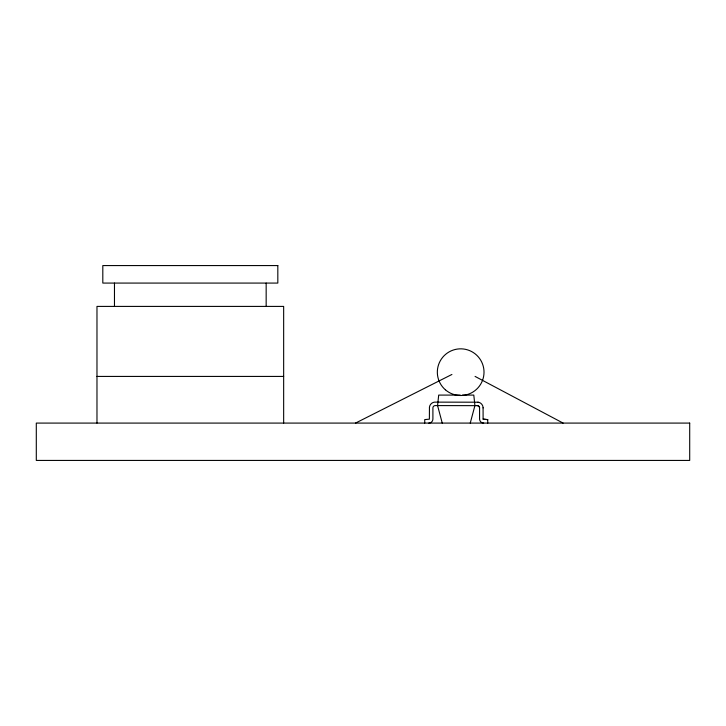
<?xml version="1.0" encoding="UTF-8"?>
<svg xmlns="http://www.w3.org/2000/svg" width="726" height="726" viewBox="0 0 726 726"><rect width="100%" height="100%" fill="white"/><g stroke="black" fill="none" stroke-linecap="round" stroke-linejoin="round"><path stroke-width="1.09" d="M470.248 423.086L474.913 405.589L473.797 395.089L462.471 395.089M355.531 423.086L451.917 374.462M96.975 376.422L283.657 376.422M460.202 395.089L438.695 395.089L437.578 405.589L442.243 423.086M487.745 419.664L483.108 419.156L483.08 407.803M478.007 402.204L434.475 402.131A5.844 5.844 0 0 0 429.447 407.159L429.384 419.156L424.737 419.592L424.737 423.086M475.067 376.413L563.095 423.086M483.089 419.084L487.745 419.592L487.745 423.167M483.08 407.885L483.035 407.159A5.844 5.844 0 0 0 478.007 402.131M283.657 423.086L283.657 306.408L96.975 306.408L96.975 423.086M266.161 283.076L266.161 306.408M114.472 283.076L114.472 306.408M428.821 423.086A4.084 4.084 0 0 0 432.905 419.002L432.905 407.921A2.332 2.332 0 0 1 435.237 405.589L477.245 405.662A2.332 2.332 0 0 1 479.577 407.994M477.245 405.589A2.332 2.332 0 0 1 479.577 407.921L479.577 419.084A4.084 4.084 0 0 0 483.661 423.086M277.822 265.571L102.811 265.571L102.811 283.076L277.822 283.076L277.822 265.571M689.7 423.086L36.3 423.086L36.3 460.429L689.7 460.429L689.7 423.086M445.383 389.798A23.332 23.332 0 0 0 483.589 376.613A23.332 23.332 0 0 0 453.06 350.113A23.332 23.332 0 0 0 445.383 389.798"/></g></svg>
